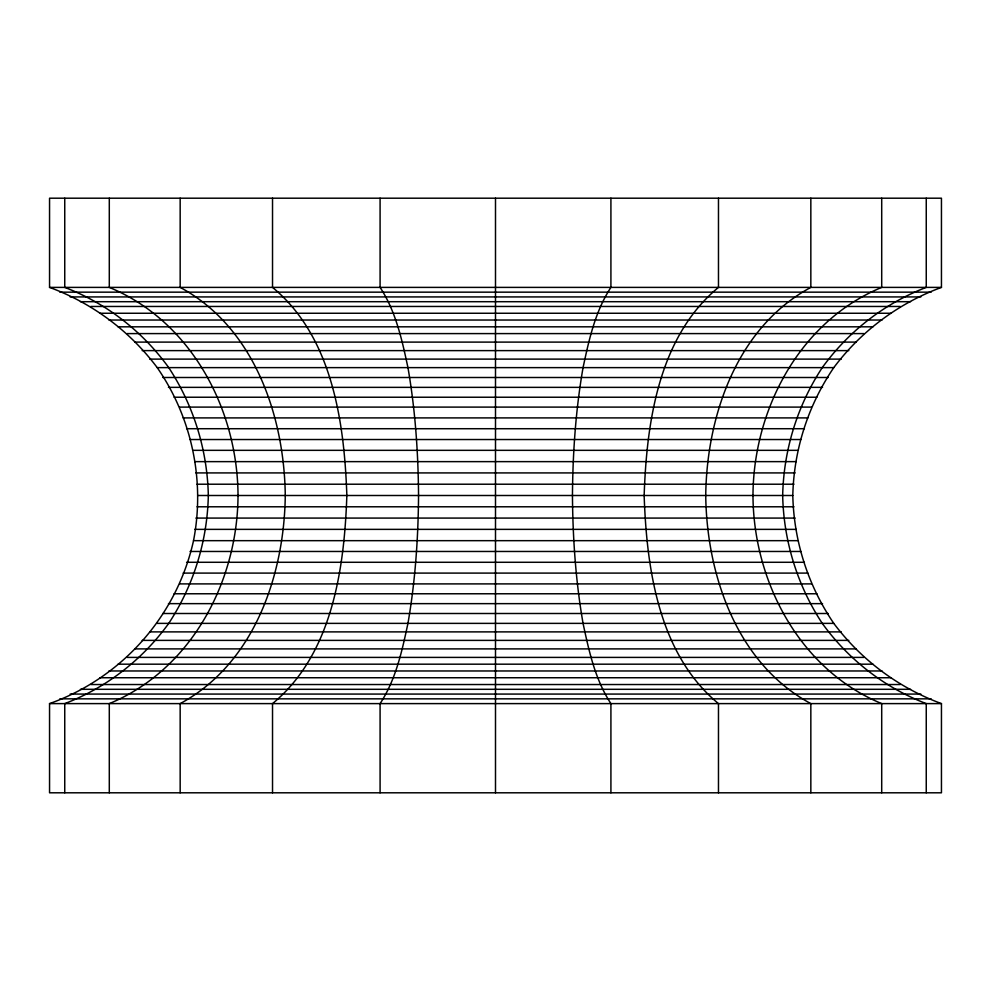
<?xml version="1.0" encoding="UTF-8"?>
<svg xmlns="http://www.w3.org/2000/svg" width="991" height="991" viewBox="0 0 991 991"><rect width="100%" height="100%" fill="white"/><g stroke="black" fill="none" stroke-linecap="round" stroke-linejoin="round"><path stroke-width="1.49" d="M193.518 540.665C205.162 480.833 191.932 417.731 157.222 367.624C129.809 331.044 92.448 303.196 49.55 287.39L49.55 198.2L941.45 198.2L941.45 287.39C898.552 303.196 861.191 331.044 833.778 367.624C808.061 405.418 793.841 449.803 792.8 495.5C793.841 541.197 808.061 585.582 833.778 623.376C861.191 659.956 898.552 687.804 941.45 703.61L941.45 792.8L49.55 792.8L49.55 703.61C122.153 677.757 176.807 615.894 193.518 540.665L797.482 540.665M49.55 287.39L941.45 287.39M59.856 292.159L931.144 292.159M70.15 296.928L920.85 296.928M80.457 301.698L910.543 301.698M90.751 306.467L900.249 306.467M99.856 313.255L891.144 313.255M108.96 320.031L882.04 320.031M118.053 326.819L872.947 326.819M127.158 333.595L863.842 333.595M134.677 342.106L856.323 342.106M142.184 350.616L848.816 350.616M149.703 359.114L841.297 359.114M157.222 367.624L833.778 367.624M162.834 377.497L828.166 377.497M168.445 387.357L822.555 387.357M174.044 397.23L816.956 397.23M179.656 407.103L811.344 407.103M183.124 417.905L807.876 417.905M186.581 428.719L804.419 428.719M190.049 439.533L800.951 439.533M193.518 450.335L797.482 450.335M194.682 461.633L796.318 461.633M195.859 472.918L795.141 472.918M197.023 484.215L793.977 484.215M198.2 495.5L792.8 495.5M197.023 506.785L793.977 506.785M195.859 518.082L795.141 518.082M194.682 529.367L796.318 529.367M190.049 551.467L800.951 551.467M186.581 562.281L804.419 562.281M183.124 573.095L807.876 573.095M179.656 583.897L811.344 583.897M174.044 593.77L816.956 593.77M168.445 603.643L822.555 603.643M162.834 613.503L828.166 613.503M157.222 623.376L833.778 623.376M149.703 631.886L841.297 631.886M142.184 640.384L848.816 640.384M134.677 648.894L856.323 648.894M127.158 657.405L863.842 657.405M118.053 664.181L872.947 664.181M108.96 670.969L882.04 670.969M99.856 677.745L891.144 677.745M90.751 684.533L900.249 684.533M80.457 689.302L910.543 689.302M70.15 694.072L920.85 694.072M59.856 698.841L931.144 698.841M49.55 703.61L941.45 703.61M926.251 198.2L926.251 287.39C884.43 303.345 848.469 331.403 822.257 367.624C797.26 405.678 783.683 450.001 782.667 495.5C783.683 540.999 797.26 585.322 822.257 623.376C848.469 659.597 884.43 687.655 926.251 703.61L926.251 792.8M881.705 198.2L881.705 287.39C799.725 321.208 753.371 409.394 752.974 495.5C753.371 581.606 799.725 669.792 881.705 703.61L881.705 792.8M810.836 198.2L810.836 287.39C736.895 327.191 706.707 415.824 705.728 495.5C706.707 575.176 736.895 663.809 810.836 703.61L810.836 792.8M718.475 198.2L718.475 287.39C658.544 336.853 646.665 422.389 644.15 495.5C646.665 568.611 658.544 654.147 718.475 703.61L718.475 792.8M610.914 198.2L610.914 287.39C595.133 311.434 588.976 339.901 583.055 367.624C575.709 409.853 572.786 452.676 572.451 495.5C572.786 538.324 575.709 581.147 583.055 623.376C588.976 651.099 595.133 679.566 610.914 703.61L610.914 792.8M495.5 198.2L495.5 792.8M380.086 198.2L380.086 287.39C395.867 311.434 402.024 339.901 407.945 367.624C415.291 409.853 418.214 452.676 418.549 495.5C418.214 538.324 415.291 581.147 407.945 623.376C402.024 651.099 395.867 679.566 380.086 703.61L380.086 792.8M272.525 198.2L272.525 287.39C332.456 336.853 344.335 422.389 346.85 495.5C344.335 568.611 332.456 654.147 272.525 703.61L272.525 792.8M180.164 198.2L180.164 287.39C254.105 327.191 284.293 415.824 285.272 495.5C284.293 575.176 254.105 663.809 180.164 703.61L180.164 792.8M109.295 198.2L109.295 287.39C191.275 321.208 237.629 409.394 238.026 495.5C237.629 581.606 191.275 669.792 109.295 703.61L109.295 792.8M64.749 198.2L64.749 287.39C106.57 303.345 142.531 331.403 168.743 367.624C193.74 405.678 207.317 450.001 208.333 495.5C207.317 540.999 193.74 585.322 168.743 623.376C142.531 659.597 106.57 687.655 64.749 703.61L64.749 792.8"/></g></svg>
